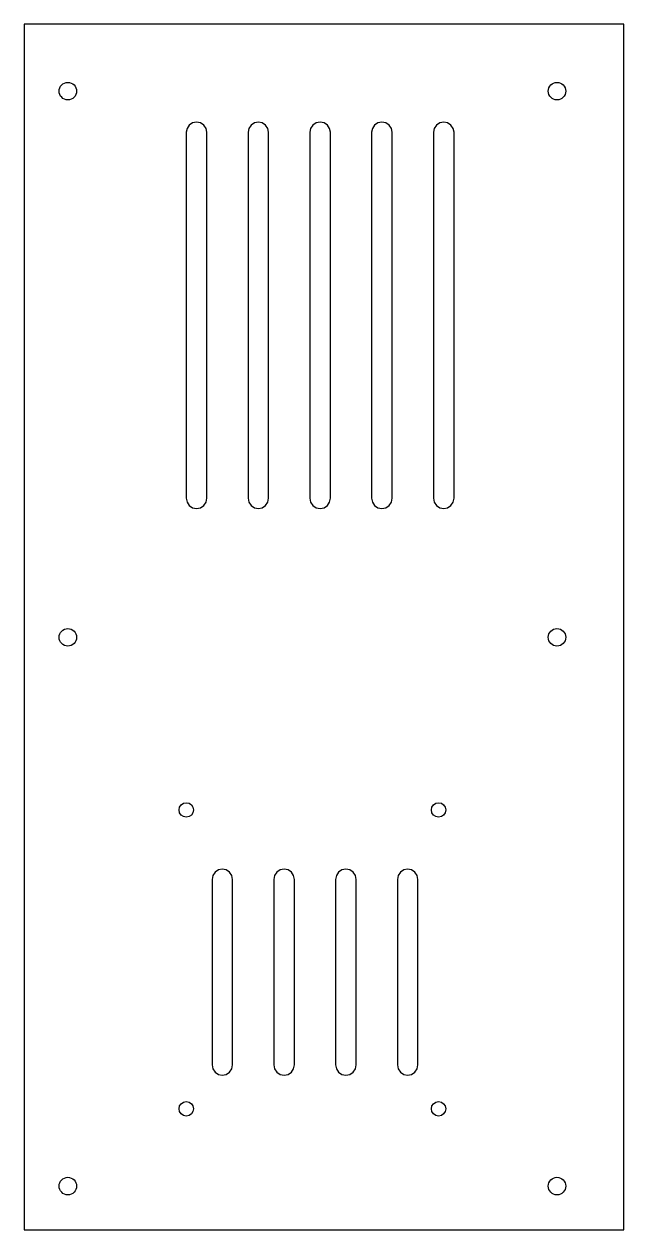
# Model space of a CAD drawing. Header units: millimetres. Extents: x 0 to 116, y 0 to 234.
import ezdxf

# ---------------------------------------------------------------- set-up
doc = ezdxf.new("R2010")
doc.units = ezdxf.units.MM
doc.layers.add('CUT', color=1, linetype='Continuous')

msp = doc.modelspace()

# ---------------------------------------------------------------- linework, layer by layer
at = {"layer": 'CUT'}
for points in [[(0, 0), (116.5, 0), (116.5, 234), (0, 234)], [(35.5, 213), (35.348, 213.765), (34.914, 214.414), (34.265, 214.848), (33.5, 215), (32.735, 214.848), (32.086, 214.414), (31.652, 213.765), (31.5, 213), (31.5, 142), (31.652, 141.235), (32.086, 140.586), (32.735, 140.152), (33.5, 140), (34.265, 140.152), (34.914, 140.586), (35.348, 141.235), (35.5, 142)], [(47.5, 213), (47.348, 213.765), (46.914, 214.414), (46.265, 214.848), (45.5, 215), (44.735, 214.848), (44.086, 214.414), (43.652, 213.765), (43.5, 213), (43.5, 142), (43.652, 141.235), (44.086, 140.586), (44.735, 140.152), (45.5, 140), (46.265, 140.152), (46.914, 140.586), (47.348, 141.235), (47.5, 142)], [(59.5, 213), (59.348, 213.765), (58.914, 214.414), (58.265, 214.848), (57.5, 215), (56.735, 214.848), (56.086, 214.414), (55.652, 213.765), (55.5, 213), (55.5, 142), (55.652, 141.235), (56.086, 140.586), (56.735, 140.152), (57.5, 140), (58.265, 140.152), (58.914, 140.586), (59.348, 141.235), (59.5, 142)], [(71.5, 213), (71.348, 213.765), (70.914, 214.414), (70.265, 214.848), (69.5, 215), (68.735, 214.848), (68.086, 214.414), (67.652, 213.765), (67.5, 213), (67.5, 142), (67.652, 141.235), (68.086, 140.586), (68.735, 140.152), (69.5, 140), (70.265, 140.152), (70.914, 140.586), (71.348, 141.235), (71.5, 142)], [(83.5, 213), (83.348, 213.765), (82.914, 214.414), (82.265, 214.848), (81.5, 215), (80.735, 214.848), (80.086, 214.414), (79.652, 213.765), (79.5, 213), (79.5, 142), (79.652, 141.235), (80.086, 140.586), (80.735, 140.152), (81.5, 140), (82.265, 140.152), (82.914, 140.586), (83.348, 141.235), (83.5, 142)], [(40.5, 68), (40.348, 68.765), (39.914, 69.414), (39.265, 69.848), (38.5, 70), (37.735, 69.848), (37.086, 69.414), (36.652, 68.765), (36.5, 68), (36.5, 32), (36.652, 31.235), (37.086, 30.586), (37.735, 30.152), (38.5, 30), (39.265, 30.152), (39.914, 30.586), (40.348, 31.235), (40.5, 32)], [(52.5, 68), (52.348, 68.765), (51.914, 69.414), (51.265, 69.848), (50.5, 70), (49.735, 69.848), (49.086, 69.414), (48.652, 68.765), (48.5, 68), (48.5, 32), (48.652, 31.235), (49.086, 30.586), (49.735, 30.152), (50.5, 30), (51.265, 30.152), (51.914, 30.586), (52.348, 31.235), (52.5, 32)], [(64.5, 68), (64.348, 68.765), (63.914, 69.414), (63.265, 69.848), (62.5, 70), (61.735, 69.848), (61.086, 69.414), (60.652, 68.765), (60.5, 68), (60.5, 32), (60.652, 31.235), (61.086, 30.586), (61.735, 30.152), (62.5, 30), (63.265, 30.152), (63.914, 30.586), (64.348, 31.235), (64.5, 32)], [(76.5, 68), (76.348, 68.765), (75.914, 69.414), (75.265, 69.848), (74.5, 70), (73.735, 69.848), (73.086, 69.414), (72.652, 68.765), (72.5, 68), (72.5, 32), (72.652, 31.235), (73.086, 30.586), (73.735, 30.152), (74.5, 30), (75.265, 30.152), (75.914, 30.586), (76.348, 31.235), (76.5, 32)]]:
    msp.add_lwpolyline(points, close=True, dxfattribs=at)
for centre, radius in [((8.5, 221), 1.7), ((103.5, 221), 1.7), ((8.5, 115), 1.7), ((103.5, 115), 1.7), ((31.5, 81.5), 1.4), ((80.5, 81.5), 1.4), ((31.5, 23.5), 1.4), ((80.5, 23.5), 1.4), ((8.5, 8.5), 1.7), ((103.5, 8.5), 1.7)]:
    msp.add_circle(centre, radius, dxfattribs=at)

doc.saveas('drawing.dxf')
